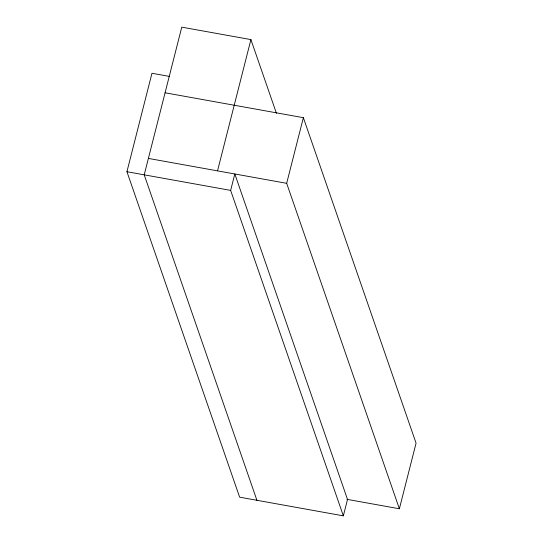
<?xml version="1.0" encoding="UTF-8"?>
<svg xmlns="http://www.w3.org/2000/svg" width="543" height="543" viewBox="0 0 543 543"><rect width="100%" height="100%" fill="white"/><g stroke="black" fill="none" stroke-linecap="round" stroke-linejoin="round"><path stroke-width="0.81" d="M343.346 515.85L230.646 190.389L234.82 173.977L347.52 499.445L343.346 515.85L239.633 497.178L126.933 171.717L151.965 73.264L169.253 76.373M217.533 170.869L250.914 39.598L181.769 27.15L144.214 174.826L256.92 500.286M346.896 499.329L399.376 508.777L286.677 183.317L303.367 117.682L165.079 92.785M399.376 508.777L416.067 443.142L303.367 117.682M148.388 158.42L286.677 183.317M126.933 171.717L230.646 190.389M250.914 39.598L276.455 113.351"/></g></svg>
